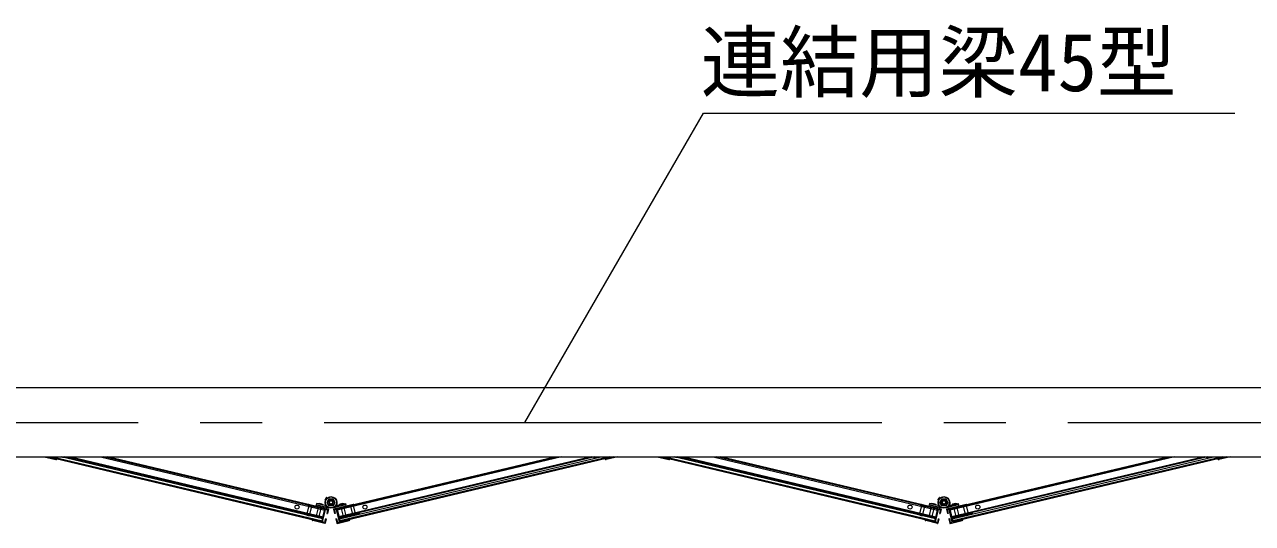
# Model space of a CAD drawing. Units: millimetres, scale not verified. Extents: x -20976 to 3174, y -17325 to 17325.
# Drawn here: x -10681 to -8898, y 13578 to 14303 of the extents above; entities that cross this region are included whole.
import ezdxf
from ezdxf.enums import TextEntityAlignment as Align

# ---------------------------------------------------------------- set-up
doc = ezdxf.new("R2010")
doc.units = ezdxf.units.MM
doc.header["$LTSCALE"] = 90
doc.linetypes.add('CHAIN2', pattern=[12, 9, -1, 1, -1])
doc.linetypes.add('DASHED1', pattern=[1.8, 1.2, -0.6])
for name, color, linetype, lineweight in [('0-6_ﾎﾞﾙﾄ類', 2, 'Continuous', 18), ('1-4_通芯', 1, 'CHAIN2', 18), ('1-7_標準ﾊﾟﾈﾙ', 7, 'Continuous', 18), ('1-9_文字', 7, 'Continuous', 18), ('1-B_連結用梁45', 7, 'Continuous', 18)]:
    doc.layers.add(name, color=color, linetype=linetype, lineweight=lineweight)
doc.styles.add('ＭＳ ゴシック', font='')
doc.styles.get('ＭＳ ゴシック').set_extended_font_data('MS Gothic')

msp = doc.modelspace()

# ---------------------------------------------------------------- linework, layer by layer
at = {"layer": '0-6_ﾎﾞﾙﾄ類'}
for p, q in [((-10239.13, 13603.78), (-10242.02, 13608.77)), ((-10233.35, 13613.78), (-10230.46, 13608.77)), ((-10230.46, 13608.77), (-10233.35, 13603.78)), ((-9349.13, 13603.78), (-9352.02, 13608.77)), ((-9343.35, 13613.78), (-9340.47, 13608.77)), ((-9340.47, 13608.77), (-9343.35, 13603.78)), ((-10233.35, 13603.78), (-10239.13, 13603.78)), ((-9343.35, 13603.78), (-9349.13, 13603.78))]:
    msp.add_line(p, q, dxfattribs=at)
for points in [[(-10242.02, 13608.77), (-10239.13, 13613.78), (-10233.35, 13613.78)], [(-9352.02, 13608.77), (-9349.13, 13613.78), (-9343.35, 13613.78)]]:
    msp.add_lwpolyline(points, dxfattribs=at)
for centre, radius in [((-10236.24, 13608.77), 4.9), ((-10236.24, 13608.77), 3), ((-10236.24, 13608.77), 2.46), ((-9346.24, 13608.77), 4.9), ((-9346.24, 13608.77), 3), ((-9346.24, 13608.77), 2.46)]:
    msp.add_circle(centre, radius, dxfattribs=at)
at = {"layer": '1-4_通芯'}
msp.add_line((-18886.24, 13725), (-5545.24, 13725), dxfattribs=at)
at = {"layer": '1-7_標準ﾊﾟﾈﾙ'}
for p, q in [((-10652.55, 13675), (-10635.78, 13671.02)), ((-10646.06, 13675), (-10633.98, 13672.12)), ((-10640.87, 13675), (-10249.15, 13581.96)), ((-10620.97, 13673.87), (-10618.05, 13673.18)), ((-10617.7, 13674.64), (-10618.05, 13673.18)), ((-10614.04, 13675), (-10247.72, 13587.99)), ((-10571.19, 13675), (-10245.42, 13597.62)), ((-9901.29, 13675), (-10227.06, 13597.62)), ((-9858.44, 13675), (-10224.77, 13587.99)), ((-9831.61, 13675), (-10223.33, 13581.96)), ((-9854.77, 13674.64), (-9854.43, 13673.18)), ((-9851.51, 13673.87), (-9854.43, 13673.18)), ((-9826.42, 13675), (-9838.5, 13672.12)), ((-9819.93, 13675), (-9836.7, 13671.02)), ((-9762.55, 13675), (-9745.78, 13671.02)), ((-9756.06, 13675), (-9743.98, 13672.12)), ((-9750.87, 13675), (-9359.15, 13581.96)), ((-9730.97, 13673.87), (-9728.05, 13673.18)), ((-9727.7, 13674.64), (-9728.05, 13673.18)), ((-9724.04, 13675), (-9357.71, 13587.99)), ((-9681.19, 13675), (-9355.42, 13597.62)), ((-9011.29, 13675), (-9337.06, 13597.62)), ((-8968.45, 13675), (-9334.77, 13587.99)), ((-8941.61, 13675), (-9333.33, 13581.96)), ((-8964.77, 13674.64), (-8964.43, 13673.18)), ((-8961.51, 13673.87), (-8964.43, 13673.18)), ((-8936.41, 13675), (-8948.51, 13672.12)), ((-8929.93, 13675), (-8946.7, 13671.02)), ((-10269.47, 13604.57), (-10269.23, 13605.54)), ((-10268.64, 13605.91), (-10240.42, 13599.22)), ((-10243.2, 13615.58), (-10244.92, 13613.12)), ((-10244.8, 13612.42), (-10244.12, 13611.95)), ((-10244.74, 13608.77), (-10244.74, 13604.35)), ((-10241.8, 13615.21), (-10242.5, 13615.7)), ((-10203.84, 13605.91), (-10232.06, 13599.22)), ((-10227.74, 13608.77), (-10227.74, 13604.35)), ((-10203.01, 13604.57), (-10203.25, 13605.54)), ((-9379.47, 13604.57), (-9379.24, 13605.54)), ((-9378.64, 13605.91), (-9350.42, 13599.22)), ((-9353.2, 13615.58), (-9354.92, 13613.12)), ((-9354.8, 13612.42), (-9354.12, 13611.95)), ((-9354.74, 13608.77), (-9354.74, 13604.35)), ((-9351.8, 13615.21), (-9352.5, 13615.7)), ((-9313.85, 13605.91), (-9342.06, 13599.22)), ((-9337.74, 13608.77), (-9337.74, 13604.35)), ((-9313.01, 13604.57), (-9313.25, 13605.54)), ((-10277.17, 13593.76), (-10277.52, 13592.3)), ((-10274.61, 13591.6), (-10277.52, 13592.3)), ((-10247.99, 13586.82), (-10277.17, 13593.76)), ((-10245.15, 13598.79), (-10269.47, 13604.57)), ((-10264.88, 13589.3), (-10265.25, 13589.89)), ((-10248.34, 13585.36), (-10264.88, 13589.3)), ((-10245.15, 13598.79), (-10247.99, 13586.82)), ((-10242.47, 13592.76), (-10241.5, 13592.53)), ((-10240.05, 13598.61), (-10241.5, 13592.53)), ((-10232.43, 13598.61), (-10230.98, 13592.53)), ((-10230.01, 13592.76), (-10230.98, 13592.53)), ((-10227.33, 13598.79), (-10203.01, 13604.57)), ((-10227.33, 13598.79), (-10224.5, 13586.82)), ((-10226.02, 13604.76), (-10225.57, 13602.81)), ((-10224.5, 13586.82), (-10195.31, 13593.76)), ((-10224.14, 13585.36), (-10207.6, 13589.3)), ((-10207.6, 13589.3), (-10207.23, 13589.89)), ((-10197.87, 13591.6), (-10194.96, 13592.3)), ((-10195.31, 13593.76), (-10194.96, 13592.3)), ((-9387.18, 13593.76), (-9387.52, 13592.3)), ((-9384.61, 13591.6), (-9387.52, 13592.3)), ((-9357.98, 13586.82), (-9387.18, 13593.76)), ((-9355.15, 13598.79), (-9379.47, 13604.57)), ((-9374.88, 13589.3), (-9375.25, 13589.89)), ((-9358.33, 13585.36), (-9374.88, 13589.3)), ((-9355.15, 13598.79), (-9357.98, 13586.82)), ((-9352.47, 13592.76), (-9351.5, 13592.53)), ((-9350.05, 13598.61), (-9351.5, 13592.53)), ((-9342.43, 13598.61), (-9340.98, 13592.53)), ((-9340.01, 13592.76), (-9340.98, 13592.53)), ((-9337.34, 13598.79), (-9313.01, 13604.57)), ((-9337.34, 13598.79), (-9334.49, 13586.82)), ((-9336.02, 13604.76), (-9335.57, 13602.81)), ((-9334.49, 13586.82), (-9305.31, 13593.76)), ((-9334.14, 13585.36), (-9317.6, 13589.3)), ((-9317.6, 13589.3), (-9317.23, 13589.89)), ((-9307.87, 13591.6), (-9304.96, 13592.3)), ((-9305.31, 13593.76), (-9304.96, 13592.3)), ((-10249.42, 13580.79), (-10263.77, 13584.2)), ((-10245.39, 13578.29), (-10262.66, 13582.4)), ((-10248.34, 13585.36), (-10249.42, 13580.79)), ((-10243.34, 13584.74), (-10244.79, 13578.67)), ((-10244.31, 13584.98), (-10243.34, 13584.74)), ((-10228.17, 13584.98), (-10229.14, 13584.74)), ((-10229.14, 13584.74), (-10227.69, 13578.67)), ((-10227.09, 13578.29), (-10209.82, 13582.4)), ((-10224.14, 13585.36), (-10223.06, 13580.79)), ((-10223.06, 13580.79), (-10208.71, 13584.2)), ((-9359.42, 13580.79), (-9373.77, 13584.2)), ((-9355.39, 13578.29), (-9372.66, 13582.4)), ((-9358.33, 13585.36), (-9359.42, 13580.79)), ((-9353.34, 13584.74), (-9354.79, 13578.67)), ((-9354.31, 13584.98), (-9353.34, 13584.74)), ((-9338.17, 13584.98), (-9339.14, 13584.74)), ((-9339.14, 13584.74), (-9337.69, 13578.67)), ((-9337.09, 13578.29), (-9319.82, 13582.4)), ((-9334.14, 13585.36), (-9333.06, 13580.79)), ((-9333.06, 13580.79), (-9318.71, 13584.2))]:
    msp.add_line(p, q, dxfattribs=at)
at = {"layer": '1-7_標準ﾊﾟﾈﾙ', "color": 4, "linetype": 'DASHED1', "lineweight": 9}
for p, q in [((-10271.44, 13592.39), (-10271.66, 13591.42)), ((-10268.59, 13604.36), (-10271.44, 13592.39)), ((-10267.35, 13591.42), (-10267.58, 13590.45)), ((-10264.51, 13603.39), (-10267.35, 13591.42)), ((-10254.97, 13601.12), (-10257.81, 13589.16)), ((-10254.63, 13602.58), (-10254.97, 13601.12)), ((-10250.88, 13600.15), (-10253.73, 13588.19)), ((-10250.54, 13601.62), (-10250.88, 13600.15)), ((-10221.94, 13601.62), (-10221.6, 13600.15)), ((-10221.6, 13600.15), (-10218.75, 13588.19)), ((-10217.85, 13602.58), (-10217.51, 13601.12)), ((-10217.51, 13601.12), (-10214.67, 13589.16)), ((-10207.97, 13603.39), (-10205.13, 13591.42)), ((-10205.13, 13591.42), (-10204.9, 13590.45)), ((-10203.89, 13604.36), (-10201.04, 13592.39)), ((-10201.04, 13592.39), (-10200.82, 13591.42)), ((-9381.44, 13592.39), (-9381.66, 13591.42)), ((-9378.59, 13604.36), (-9381.44, 13592.39)), ((-9377.35, 13591.42), (-9377.58, 13590.45)), ((-9374.51, 13603.39), (-9377.35, 13591.42)), ((-9364.98, 13601.12), (-9367.81, 13589.16)), ((-9364.63, 13602.58), (-9364.98, 13601.12)), ((-9360.88, 13600.15), (-9363.73, 13588.19)), ((-9360.54, 13601.62), (-9360.88, 13600.15)), ((-9331.94, 13601.62), (-9331.6, 13600.15)), ((-9331.6, 13600.15), (-9328.75, 13588.19)), ((-9327.85, 13602.58), (-9327.51, 13601.12)), ((-9327.51, 13601.12), (-9324.67, 13589.16)), ((-9317.97, 13603.39), (-9315.13, 13591.42)), ((-9315.13, 13591.42), (-9314.9, 13590.45)), ((-9313.88, 13604.36), (-9311.04, 13592.39)), ((-9311.04, 13592.39), (-9310.82, 13591.42))]:
    msp.add_line(p, q, dxfattribs=at)
at = {"layer": '1-7_標準ﾊﾟﾈﾙ'}
for points in [[(-10646.06, 13675), (-10249.42, 13580.79), (-10244.87, 13599.96), (-10560.81, 13675)], [(-10640.87, 13675), (-10249.15, 13581.96), (-10248.45, 13584.88), (-10627.88, 13675)], [(-10620.97, 13673.87), (-10621.34, 13674.47), (-10623.56, 13675)], [(-10619.24, 13675), (-10247.99, 13586.82), (-10245.15, 13598.79), (-10566, 13675)], [(-9826.42, 13675), (-10223.06, 13580.79), (-10227.61, 13599.96), (-9911.67, 13675)], [(-9853.25, 13675), (-10224.5, 13586.82), (-10227.33, 13598.79), (-9906.48, 13675)], [(-9831.61, 13675), (-10223.33, 13581.96), (-10224.03, 13584.88), (-9844.6, 13675)], [(-9851.51, 13673.87), (-9851.14, 13674.47), (-9848.93, 13675)], [(-9756.06, 13675), (-9359.42, 13580.79), (-9354.87, 13599.96), (-9670.82, 13675)], [(-9750.87, 13675), (-9359.15, 13581.96), (-9358.45, 13584.88), (-9737.88, 13675)], [(-9730.97, 13673.87), (-9731.34, 13674.47), (-9733.55, 13675)], [(-9729.23, 13675), (-9357.98, 13586.82), (-9355.15, 13598.79), (-9676, 13675)], [(-8936.41, 13675), (-9333.06, 13580.79), (-9337.61, 13599.96), (-9021.67, 13675)], [(-8963.25, 13675), (-9334.49, 13586.82), (-9337.34, 13598.79), (-9016.48, 13675)], [(-8941.61, 13675), (-9333.33, 13581.96), (-9334.03, 13584.88), (-8954.6, 13675)], [(-8961.51, 13673.87), (-8961.14, 13674.47), (-8958.92, 13675)], [(-10243.27, 13604), (-10257.16, 13607.3), (-10257.61, 13605.35), (-10240.06, 13601.18)], [(-10229.21, 13604), (-10215.32, 13607.3), (-10214.86, 13605.35), (-10232.42, 13601.18)], [(-9353.28, 13604), (-9367.15, 13607.3), (-9367.61, 13605.35), (-9350.06, 13601.18)], [(-9339.21, 13604), (-9325.32, 13607.3), (-9324.86, 13605.35), (-9342.41, 13601.18)], [(-10274.61, 13591.6), (-10274, 13591.98), (-10265.25, 13589.89)], [(-10244.31, 13584.98), (-10245.53, 13579.87), (-10248.44, 13580.56), (-10244.17, 13598.56), (-10241.25, 13597.87), (-10242.47, 13592.76)], [(-10228.17, 13584.98), (-10226.95, 13579.87), (-10224.04, 13580.56), (-10228.31, 13598.56), (-10231.23, 13597.87), (-10230.01, 13592.76)], [(-10197.87, 13591.6), (-10198.48, 13591.98), (-10207.23, 13589.89)], [(-9384.61, 13591.6), (-9384, 13591.98), (-9375.25, 13589.89)], [(-9354.31, 13584.98), (-9355.53, 13579.87), (-9358.45, 13580.56), (-9354.18, 13598.56), (-9351.25, 13597.87), (-9352.47, 13592.76)], [(-9338.17, 13584.98), (-9336.95, 13579.87), (-9334.03, 13580.56), (-9338.31, 13598.56), (-9341.23, 13597.87), (-9340.01, 13592.76)], [(-9307.87, 13591.6), (-9308.48, 13591.98), (-9317.23, 13589.89)]]:
    msp.add_lwpolyline(points, dxfattribs=at)
for points in [[(-10242.05, 13601.66), (-10257.61, 13605.35), (-10258.08, 13603.41), (-10242.51, 13599.71)], [(-10214.86, 13605.35), (-10230.43, 13601.66), (-10229.97, 13599.71), (-10214.4, 13603.41)], [(-9352.05, 13601.66), (-9367.61, 13605.35), (-9368.08, 13603.41), (-9352.51, 13599.71)], [(-9324.86, 13605.35), (-9340.43, 13601.66), (-9339.97, 13599.71), (-9324.41, 13603.41)]]:
    msp.add_lwpolyline(points, close=True, dxfattribs=at)
for centre, radius in [((-10236.24, 13608.77), 8.5), ((-10236.24, 13608.77), 8), ((-9346.24, 13608.77), 8.5), ((-9346.24, 13608.77), 8), ((-10285.49, 13602.05), 3), ((-10186.99, 13602.05), 3), ((-9395.49, 13602.05), 3), ((-9296.99, 13602.05), 3)]:
    msp.add_circle(centre, radius, dxfattribs=at)
for centre, radius, start, end in [((-10635.43, 13672.48), 1.5, 256.639, 346.639), ((-10623.99, 13682.81), 8.5, 246.753, 284.712), ((-9848.49, 13682.81), 8.5, 255.288, 293.247), ((-9837.05, 13672.48), 1.5, 193.361, 283.361), ((-9745.43, 13672.48), 1.5, 256.639, 346.639), ((-9733.99, 13682.81), 8.5, 246.753, 284.712), ((-8958.49, 13682.81), 8.5, 255.288, 293.247), ((-8947.04, 13672.48), 1.5, 193.361, 283.361), ((-10268.75, 13605.43), 0.504, 76.639, 166.639), ((-10253.39, 13598.69), 8.5, 48.567, 104.712), ((-10244.51, 13612.83), 0.504, 145, 235), ((-10242.79, 13615.29), 0.504, 55, 145), ((-10219.09, 13598.69), 8.5, 75.288, 131.433), ((-10203.73, 13605.43), 0.504, 13.361, 103.361), ((-9378.76, 13605.43), 0.504, 76.639, 166.639), ((-9363.39, 13598.69), 8.5, 48.567, 104.712), ((-9354.51, 13612.83), 0.504, 145, 235), ((-9352.79, 13615.29), 0.504, 55, 145), ((-9329.08, 13598.69), 8.5, 75.288, 131.433), ((-9313.73, 13605.43), 0.504, 13.361, 103.361), ((-10267.89, 13598.24), 8.5, 228.567, 284.712), ((-10240.53, 13598.73), 0.504, 346.639, 76.639), ((-10231.95, 13598.73), 0.504, 103.361, 193.361), ((-10204.59, 13598.24), 8.5, 255.288, 311.433), ((-9377.89, 13598.24), 8.5, 228.567, 284.712), ((-9350.54, 13598.73), 0.504, 346.639, 76.639), ((-9341.95, 13598.73), 0.504, 103.361, 193.361), ((-9314.59, 13598.24), 8.5, 255.288, 311.433), ((-10262.31, 13583.85), 1.5, 166.639, 256.639), ((-10245.28, 13578.78), 0.504, 256.639, 346.639), ((-10227.2, 13578.78), 0.504, 193.361, 283.361), ((-10210.17, 13583.85), 1.5, 283.361, 13.361), ((-9372.31, 13583.85), 1.5, 166.639, 256.639), ((-9355.27, 13578.78), 0.504, 256.639, 346.639), ((-9337.2, 13578.78), 0.504, 193.361, 283.361), ((-9320.17, 13583.85), 1.5, 283.361, 13.361)]:
    msp.add_arc(centre, radius, start, end, dxfattribs=at)
at = {"layer": '1-9_文字'}
for p, q in [((-9954.78, 13725), (-9695.45, 14174.18)), ((-9695.45, 14174.18), (-9695.02, 14174.18)), ((-9695.02, 14174.18), (-8923.71, 14174.18))]:
    msp.add_line(p, q, dxfattribs=at)
at = {"layer": '1-B_連結用梁45'}
msp.add_lwpolyline([(-11580.24, 13675), (-6986.24, 13675), (-6986.24, 13775), (-11580.24, 13775)], close=True, dxfattribs=at)

# ---------------------------------------------------------------- texts
at = {"layer": '1-9_文字', "style": 'ＭＳ ゴシック'}
msp.add_text('連結用梁45型', height=84.46, dxfattribs=at).set_placement((-9699.44, 14180.66), align=Align.BOTTOM_LEFT)

doc.saveas('drawing.dxf')
